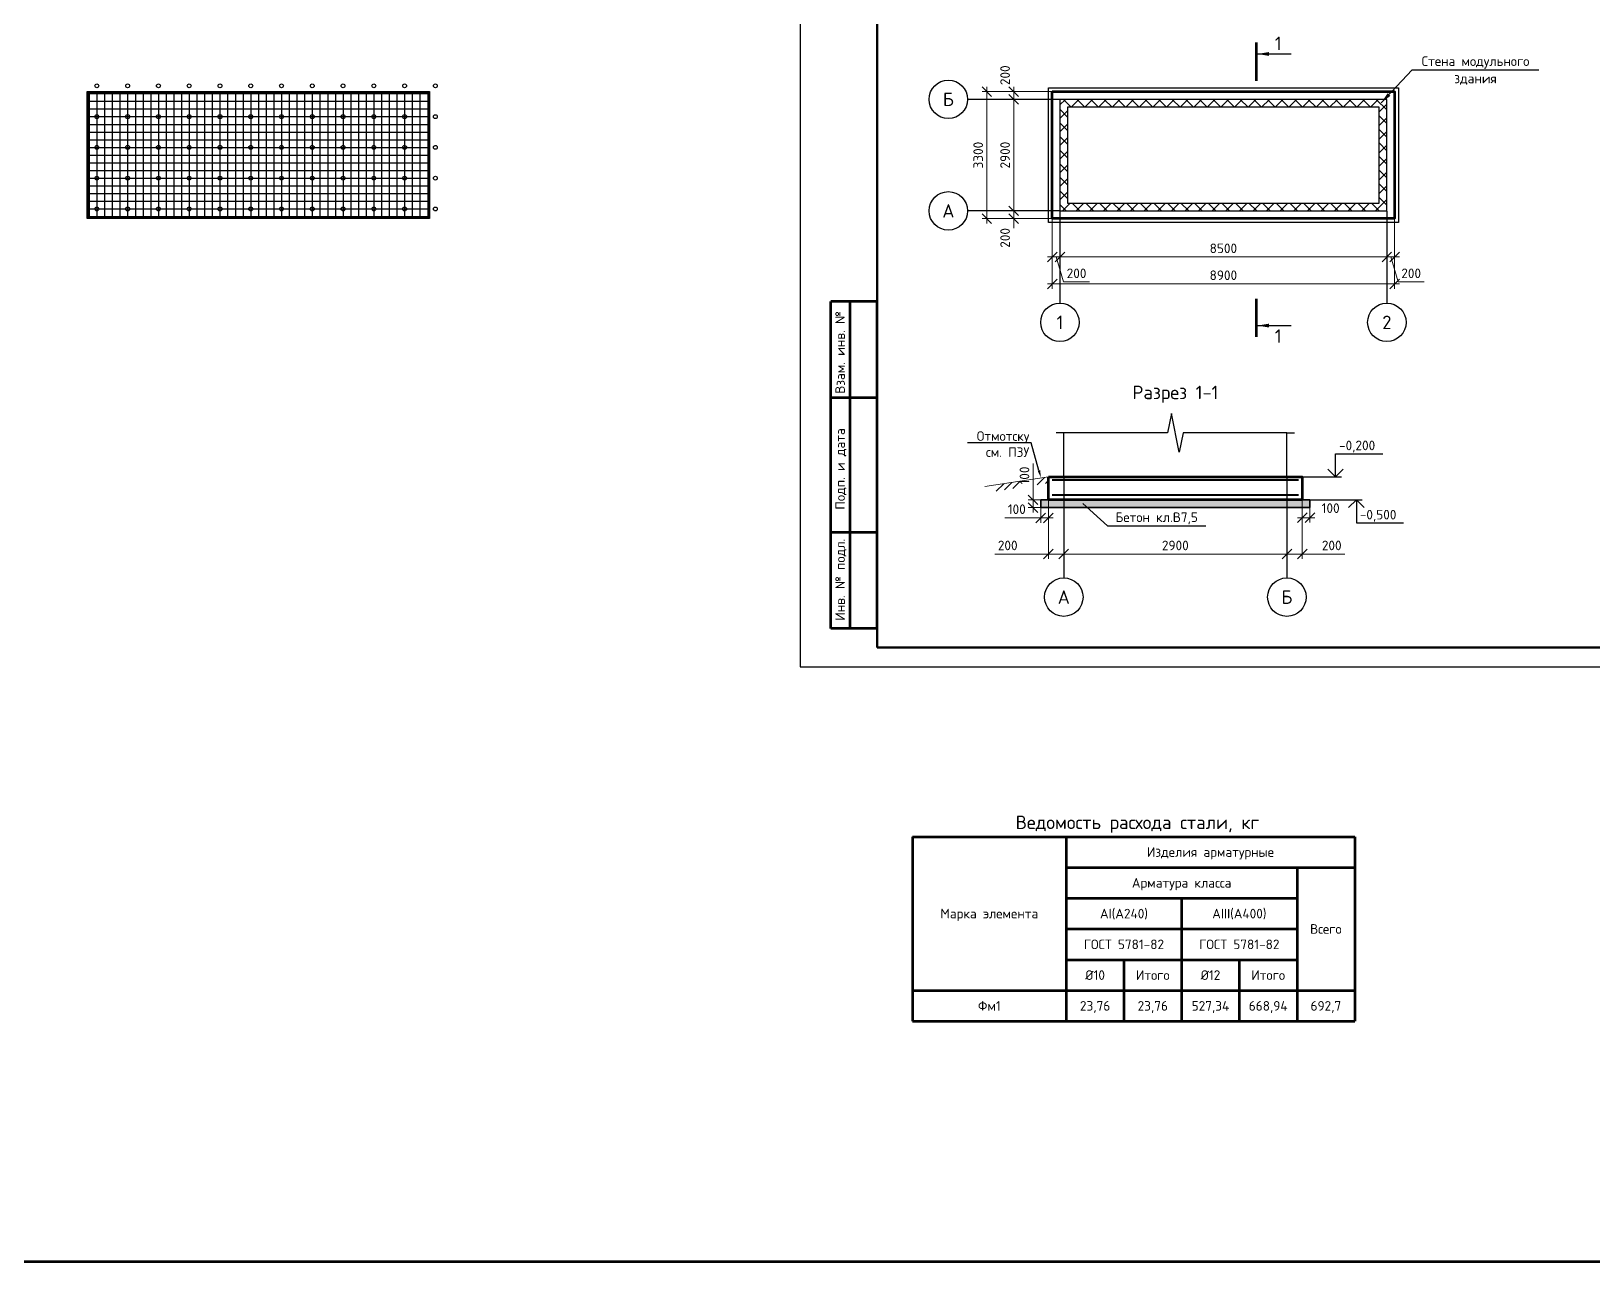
# Model space of a CAD drawing. Header units: millimetres. Extents: x 4377177 to 5189855, y -1123065 to -1017046.
# Drawn here: x 4447173 to 4487772, y -1121842 to -1089841 of the extents above; entities that cross this region are included whole.
import ezdxf
from ezdxf import colors
from ezdxf.entities.mleader import LeaderData, LeaderLine
from ezdxf.enums import TextEntityAlignment as Align
from ezdxf.math import Vec2, Vec3

# ---------------------------------------------------------------- set-up
doc = ezdxf.new("R2010")
doc.units = ezdxf.units.MM
doc.linetypes.add('ГОСТ 2.303 5', pattern=[24, 20, -1.5, 1, -1.5])
doc.layers.get('Defpoints').update_dxf_attribs({"color": 3})
for name, color, linetype, lineweight in [('АРМАТУРА2', 7, 'Continuous', 40), ('выноска', 7, 'Continuous', 18), ('СПДС_ВЫНОСКИ', 7, 'Continuous', 18), ('СПДС_РАЗМЕРЫ', 7, 'Continuous', 18), ('СПДС_СЕЧЕНИЯ', 7, 'Continuous', 25), ('СПДС_СИМВОЛЫ', 7, 'Continuous', 25), ('СПДС_ТАБЛИЦЫ', 7, 'Continuous', 25), ('СПДС_ФОРМАТ', 7, 'Continuous', 53), ('текст', 7, 'Continuous', 20), ('ФОРМАТ', 7, 'Continuous', 50), ('Фундамент', 7, 'Continuous', 53), ('штриховка', 7, 'Continuous', 9)]:
    doc.layers.add(name, color=color, linetype=linetype, lineweight=lineweight)
doc.layers.add('помощь', color=1, linetype='Continuous', lineweight=0, plot=False)
doc.layers.add('СПДС_Оси', color=7, linetype='ГОСТ 2.303 5')
doc.styles.add('ISOCPEUR', font='isocpeur.ttf')
doc.styles.add('ВНИПИТЕКСТ', font='isocpeui.ttf')
doc.styles.add('ГОСТ 2.304', font='isocpeur.ttf')
doc.dimstyles.new('СПДС$0', dxfattribs={"dimscale": 100, "dimtxt": 2.5, "dimasz": 2.5, "dimexe": 1.25, "dimexo": 0.004, "dimgap": 1, "dimtad": 1, "dimdec": 0, "dimtxsty": 'ВНИПИТЕКСТ', "dimblk": 'OBLIQUE', "dimcen": 0, "dimdle": 1.25, "dimclrd": 256, "dimclre": 256, "dimclrt": 256, "dimadec": 0, "dimazin": 2, "dimtfac": 1, "dimtdec": 0, "dimtmove": 1, "dimatfit": 3, "dimldrblk": 'NONE', "dimfxl": 1, "dimlwd": -1, "dimlwe": -1, "dimarcsym": 0})

# ---------------------------------------------------------------- blocks, each defined once
blk = doc.blocks.new('_Oblique')
at = {"color": 0, "linetype": 'ByBlock', "lineweight": -2}
blk.add_line((-0.5, -0.5), (0.5, 0.5), dxfattribs=at)
blk = doc.blocks.new('*D54')
at = {"layer": 'Defpoints', "color": 0, "linetype": 'Continuous', "ltscale": 0.166667, "transparency": 16777216}
for p in [(-3050, 40), (-3250, -260), (-3050, -965)]:
    blk.add_point(p, dxfattribs=at)
at = {"layer": 'СПДС_РАЗМЕРЫ', "linetype": 'Continuous', "ltscale": 0.166667, "transparency": 16777216}
for p, q in [((-3050, 40), (-3050, -1028)), ((-3250, -260), (-3250, -1028)), ((-3948, -965), (-3250, -965)), ((-3312, -965), (-2988, -965))]:
    blk.add_line(p, q, dxfattribs=at)
at = {"layer": 'СПДС_РАЗМЕРЫ', "linetype": 'Continuous', "ltscale": 0.166667, "transparency": 16777216, "xscale": 125, "yscale": 125, "zscale": 125, "rotation": 180}
blk.add_blockref('_Oblique', (-3250, -965), dxfattribs=at)
at = {"layer": 'СПДС_РАЗМЕРЫ', "linetype": 'Continuous', "ltscale": 0.166667, "transparency": 16777216, "xscale": 125, "yscale": 125, "zscale": 125}
blk.add_blockref('_Oblique', (-3050, -965), dxfattribs=at)
at = {"layer": 'СПДС_РАЗМЕРЫ', "linetype": 'Continuous', "ltscale": 0.166667, "transparency": 16777216, "insert": (-3779, -853), "char_height": 125, "attachment_point": 5, "style": 'ГОСТ 2.304'}
blk.add_mtext('200', dxfattribs=at)
blk = doc.blocks.new('_NONE')
blk = doc.blocks.new('*D55')
at = {"layer": 'Defpoints', "color": 0, "linetype": 'Continuous', "ltscale": 0.166667, "transparency": 16777216}
for p in [(-3050, 40), (-150, 40), (-3050, -965)]:
    blk.add_point(p, dxfattribs=at)
at = {"layer": 'СПДС_РАЗМЕРЫ', "linetype": 'Continuous', "ltscale": 0.166667, "transparency": 16777216}
for p, q in [((-3050, 40), (-3050, -1028)), ((-150, 40), (-150, -1028)), ((-88, -965), (-3112, -965))]:
    blk.add_line(p, q, dxfattribs=at)
at = {"layer": 'СПДС_РАЗМЕРЫ', "linetype": 'Continuous', "ltscale": 0.166667, "transparency": 16777216, "xscale": 125, "yscale": 125, "zscale": 125, "rotation": 180}
blk.add_blockref('_Oblique', (-3050, -965), dxfattribs=at)
at = {"layer": 'СПДС_РАЗМЕРЫ', "linetype": 'Continuous', "ltscale": 0.166667, "transparency": 16777216, "xscale": 125, "yscale": 125, "zscale": 125}
blk.add_blockref('_Oblique', (-150, -965), dxfattribs=at)
at = {"layer": 'СПДС_РАЗМЕРЫ', "linetype": 'Continuous', "ltscale": 0.166667, "transparency": 16777216, "insert": (-1600, -853), "char_height": 125, "attachment_point": 5, "style": 'ГОСТ 2.304'}
blk.add_mtext('2900', dxfattribs=at)
blk = doc.blocks.new('*D56')
at = {"layer": 'Defpoints', "color": 0, "linetype": 'Continuous', "ltscale": 0.166667, "transparency": 16777216}
for p in [(-150, 40), (50, -260), (-150, -965)]:
    blk.add_point(p, dxfattribs=at)
at = {"layer": 'СПДС_РАЗМЕРЫ', "linetype": 'Continuous', "ltscale": 0.166667, "transparency": 16777216}
for p, q in [((-150, 40), (-150, -1028)), ((50, -260), (50, -1028)), ((112, -965), (-212, -965)), ((602, -965), (50, -965))]:
    blk.add_line(p, q, dxfattribs=at)
at = {"layer": 'СПДС_РАЗМЕРЫ', "linetype": 'Continuous', "ltscale": 0.166667, "transparency": 16777216, "xscale": 125, "yscale": 125, "zscale": 125, "rotation": 180}
blk.add_blockref('_Oblique', (-150, -965), dxfattribs=at)
at = {"layer": 'СПДС_РАЗМЕРЫ', "linetype": 'Continuous', "ltscale": 0.166667, "transparency": 16777216, "xscale": 125, "yscale": 125, "zscale": 125}
blk.add_blockref('_Oblique', (50, -965), dxfattribs=at)
at = {"layer": 'СПДС_РАЗМЕРЫ', "linetype": 'Continuous', "ltscale": 0.166667, "transparency": 16777216, "insert": (433, -853), "char_height": 125, "attachment_point": 5, "style": 'ГОСТ 2.304'}
blk.add_mtext('200', dxfattribs=at)
blk = doc.blocks.new('*D51')
at = {"layer": 'Defpoints', "color": 0, "ltscale": 0.083333, "transparency": 16777216}
for p in [(-3350, -360), (-3250, -360), (-3350, -495)]:
    blk.add_point(p, dxfattribs=at)
at = {"layer": 'СПДС_РАЗМЕРЫ', "ltscale": 0.083333, "transparency": 16777216}
for p, q in [((-3350, -360), (-3350, -557)), ((-3250, -360), (-3250, -557)), ((-3817, -495), (-3350, -495)), ((-3188, -495), (-3412, -495))]:
    blk.add_line(p, q, dxfattribs=at)
at = {"layer": 'СПДС_РАЗМЕРЫ', "ltscale": 0.083333, "transparency": 16777216, "xscale": 125, "yscale": 125, "zscale": 125, "rotation": 180}
blk.add_blockref('_Oblique', (-3350, -495), dxfattribs=at)
at = {"layer": 'СПДС_РАЗМЕРЫ', "ltscale": 0.083333, "transparency": 16777216, "xscale": 125, "yscale": 125, "zscale": 125}
blk.add_blockref('_Oblique', (-3250, -495), dxfattribs=at)
at = {"layer": 'СПДС_РАЗМЕРЫ', "ltscale": 0.083333, "transparency": 16777216, "insert": (-3661, -382), "char_height": 125, "attachment_point": 5, "style": 'ГОСТ 2.304'}
blk.add_mtext('100', dxfattribs=at)
blk = doc.blocks.new('*D52')
at = {"layer": 'Defpoints', "color": 0, "ltscale": 0.083333, "transparency": 16777216}
for p in [(50, -360), (150, -360), (150, -492)]:
    blk.add_point(p, dxfattribs=at)
at = {"layer": 'СПДС_РАЗМЕРЫ', "ltscale": 0.083333, "transparency": 16777216}
for p, q in [((50, -360), (50, -555)), ((150, -360), (150, -555)), ((-13, -492), (212, -492))]:
    blk.add_line(p, q, dxfattribs=at)
at = {"layer": 'СПДС_РАЗМЕРЫ', "ltscale": 0.083333, "transparency": 16777216, "xscale": 125, "yscale": 125, "zscale": 125, "rotation": 180}
blk.add_blockref('_Oblique', (50, -492), dxfattribs=at)
at = {"layer": 'СПДС_РАЗМЕРЫ', "ltscale": 0.083333, "transparency": 16777216, "xscale": 125, "yscale": 125, "zscale": 125}
blk.add_blockref('_Oblique', (150, -492), dxfattribs=at)
at = {"layer": 'СПДС_РАЗМЕРЫ', "ltscale": 0.083333, "transparency": 16777216, "insert": (419, -368), "char_height": 125, "attachment_point": 5, "style": 'ГОСТ 2.304'}
blk.add_mtext('100', dxfattribs=at)
blk = doc.blocks.new('*D53')
at = {"layer": 'Defpoints', "color": 0, "ltscale": 0.083333, "transparency": 16777216}
for p in [(-3449, -260), (-3350, -260), (-3350, -360)]:
    blk.add_point(p, dxfattribs=at)
at = {"layer": 'СПДС_РАЗМЕРЫ', "ltscale": 0.083333, "transparency": 16777216}
for p, q in [((-3449, 213), (-3449, -260)), ((-3449, -423), (-3449, -198)), ((-3350, -260), (-3511, -260)), ((-3350, -360), (-3511, -360))]:
    blk.add_line(p, q, dxfattribs=at)
at = {"layer": 'СПДС_РАЗМЕРЫ', "ltscale": 0.083333, "transparency": 16777216, "xscale": 125, "yscale": 125, "zscale": 125}
for p, rotation in [((-3449, -260), 90), ((-3449, -360), 270)]:
    blk.add_blockref('_Oblique', p, dxfattribs=dict(at, rotation=rotation))
at = {"layer": 'СПДС_РАЗМЕРЫ', "ltscale": 0.083333, "transparency": 16777216, "insert": (-3561, 56), "char_height": 125, "attachment_point": 5, "rotation": 90, "style": 'ГОСТ 2.304'}
blk.add_mtext('100', dxfattribs=at)
blk = doc.blocks.new('*D151')
at = {"layer": 'Defpoints', "color": 0, "linetype": 'Continuous', "ltscale": 0.166667, "transparency": 16777216}
for p in [(4473718, -1094712), (4473918, -1095575), (4473918, -1095712)]:
    blk.add_point(p, dxfattribs=at)
at = {"layer": 'СПДС_РАЗМЕРЫ', "linetype": 'Continuous', "ltscale": 0.166667, "transparency": 16777216}
for p, q in [((4473718, -1094712), (4473718, -1095837)), ((4473593, -1095712), (4474043, -1095712)), ((4473818, -1095712), (4474013, -1096362)), ((4473918, -1095575), (4473918, -1095837)), ((4474013, -1096362), (4474688, -1096362))]:
    blk.add_line(p, q, dxfattribs=at)
at = {"layer": 'СПДС_РАЗМЕРЫ', "linetype": 'Continuous', "ltscale": 0.166667, "transparency": 16777216, "xscale": 250, "yscale": 250, "zscale": 250, "rotation": 180}
blk.add_blockref('_Oblique', (4473718, -1095712), dxfattribs=at)
at = {"layer": 'СПДС_РАЗМЕРЫ', "linetype": 'Continuous', "ltscale": 0.166667, "transparency": 16777216, "xscale": 250, "yscale": 250, "zscale": 250}
blk.add_blockref('_Oblique', (4473918, -1095712), dxfattribs=at)
at = {"layer": 'СПДС_РАЗМЕРЫ', "linetype": 'Continuous', "ltscale": 0.166667, "transparency": 16777216, "insert": (4474351, -1096137), "char_height": 250, "attachment_point": 5, "style": 'ISOCPEUR'}
blk.add_mtext('200', dxfattribs=at)
blk = doc.blocks.new('*D152')
at = {"layer": 'Defpoints', "color": 0, "linetype": 'Continuous', "ltscale": 0.166667, "transparency": 16777216}
for p in [(4473718, -1094712), (4482618, -1094712), (4482618, -1096412)]:
    blk.add_point(p, dxfattribs=at)
at = {"layer": 'СПДС_РАЗМЕРЫ', "linetype": 'Continuous', "ltscale": 0.166667, "transparency": 16777216}
for p, q in [((4473718, -1094712), (4473718, -1096537)), ((4482618, -1094712), (4482618, -1096537)), ((4473593, -1096412), (4482743, -1096412))]:
    blk.add_line(p, q, dxfattribs=at)
at = {"layer": 'СПДС_РАЗМЕРЫ', "linetype": 'Continuous', "ltscale": 0.166667, "transparency": 16777216, "xscale": 250, "yscale": 250, "zscale": 250, "rotation": 180}
blk.add_blockref('_Oblique', (4473718, -1096412), dxfattribs=at)
at = {"layer": 'СПДС_РАЗМЕРЫ', "linetype": 'Continuous', "ltscale": 0.166667, "transparency": 16777216, "xscale": 250, "yscale": 250, "zscale": 250}
blk.add_blockref('_Oblique', (4482618, -1096412), dxfattribs=at)
at = {"layer": 'СПДС_РАЗМЕРЫ', "linetype": 'Continuous', "ltscale": 0.166667, "transparency": 16777216, "insert": (4478168, -1096187), "char_height": 250, "attachment_point": 5, "style": 'ISOCPEUR'}
blk.add_mtext('8900', dxfattribs=at)
blk = doc.blocks.new('*D153')
at = {"layer": 'Defpoints', "color": 0, "linetype": 'Continuous', "ltscale": 0.166667, "transparency": 16777216}
for p in [(4473918, -1095575), (4473918, -1095712), (4482418, -1095499)]:
    blk.add_point(p, dxfattribs=at)
at = {"layer": 'СПДС_РАЗМЕРЫ', "linetype": 'Continuous', "ltscale": 0.166667, "transparency": 16777216}
for p, q in [((4482543, -1095712), (4473793, -1095712)), ((4473918, -1095575), (4473918, -1095837)), ((4482418, -1095499), (4482418, -1095837))]:
    blk.add_line(p, q, dxfattribs=at)
at = {"layer": 'СПДС_РАЗМЕРЫ', "linetype": 'Continuous', "ltscale": 0.166667, "transparency": 16777216, "xscale": 250, "yscale": 250, "zscale": 250, "rotation": 180}
blk.add_blockref('_Oblique', (4473918, -1095712), dxfattribs=at)
at = {"layer": 'СПДС_РАЗМЕРЫ', "linetype": 'Continuous', "ltscale": 0.166667, "transparency": 16777216, "xscale": 250, "yscale": 250, "zscale": 250}
blk.add_blockref('_Oblique', (4482418, -1095712), dxfattribs=at)
at = {"layer": 'СПДС_РАЗМЕРЫ', "linetype": 'Continuous', "ltscale": 0.166667, "transparency": 16777216, "insert": (4478168, -1095487), "char_height": 250, "attachment_point": 5, "style": 'ISOCPEUR'}
blk.add_mtext('8500', dxfattribs=at)
blk = doc.blocks.new('*D154')
at = {"layer": 'Defpoints', "color": 0, "linetype": 'Continuous', "ltscale": 0.166667, "transparency": 16777216}
for p in [(4482618, -1094712), (4482418, -1095499), (4482418, -1095712)]:
    blk.add_point(p, dxfattribs=at)
at = {"layer": 'СПДС_РАЗМЕРЫ', "linetype": 'Continuous', "ltscale": 0.166667, "transparency": 16777216}
for p, q in [((4482618, -1094712), (4482618, -1095837)), ((4482743, -1095712), (4482293, -1095712)), ((4482418, -1095499), (4482418, -1095837)), ((4482518, -1095712), (4482713, -1096362)), ((4482713, -1096362), (4483388, -1096362))]:
    blk.add_line(p, q, dxfattribs=at)
at = {"layer": 'СПДС_РАЗМЕРЫ', "linetype": 'Continuous', "ltscale": 0.166667, "transparency": 16777216, "xscale": 250, "yscale": 250, "zscale": 250, "rotation": 180}
blk.add_blockref('_Oblique', (4482418, -1095712), dxfattribs=at)
at = {"layer": 'СПДС_РАЗМЕРЫ', "linetype": 'Continuous', "ltscale": 0.166667, "transparency": 16777216, "xscale": 250, "yscale": 250, "zscale": 250}
blk.add_blockref('_Oblique', (4482618, -1095712), dxfattribs=at)
at = {"layer": 'СПДС_РАЗМЕРЫ', "linetype": 'Continuous', "ltscale": 0.166667, "transparency": 16777216, "insert": (4483051, -1096137), "char_height": 250, "attachment_point": 5, "style": 'ISOCPEUR'}
blk.add_mtext('200', dxfattribs=at)
blk = doc.blocks.new('*D155')
at = {"layer": 'Defpoints', "color": 0, "linetype": 'Continuous', "ltscale": 0.166667, "transparency": 16777216}
for p in [(4472718, -1094512), (4472929, -1094512), (4473718, -1094712)]:
    blk.add_point(p, dxfattribs=at)
at = {"layer": 'СПДС_РАЗМЕРЫ', "linetype": 'Continuous', "ltscale": 0.166667, "transparency": 16777216}
for p, q in [((4472929, -1094512), (4472593, -1094512)), ((4472718, -1094512), (4472718, -1094262)), ((4472718, -1094712), (4472718, -1094512)), ((4473718, -1094712), (4472593, -1094712)), ((4472718, -1094712), (4472718, -1094962))]:
    blk.add_line(p, q, dxfattribs=at)
at = {"layer": 'СПДС_РАЗМЕРЫ', "linetype": 'Continuous', "ltscale": 0.166667, "transparency": 16777216, "xscale": 250, "yscale": 250, "zscale": 250}
for p, rotation in [((4472718, -1094512), 270), ((4472718, -1094712), 90)]:
    blk.add_blockref('_Oblique', p, dxfattribs=dict(at, rotation=rotation))
at = {"layer": 'СПДС_РАЗМЕРЫ', "linetype": 'Continuous', "ltscale": 0.166667, "transparency": 16777216, "insert": (4472493, -1095215), "char_height": 250, "attachment_point": 5, "rotation": 90, "style": 'ISOCPEUR'}
blk.add_mtext('200', dxfattribs=at)
blk = doc.blocks.new('*D156')
at = {"layer": 'Defpoints', "color": 0, "linetype": 'Continuous', "ltscale": 0.166667, "transparency": 16777216}
for p in [(4472982, -1091612), (4472718, -1094512), (4472929, -1094512)]:
    blk.add_point(p, dxfattribs=at)
at = {"layer": 'СПДС_РАЗМЕРЫ', "linetype": 'Continuous', "ltscale": 0.166667, "transparency": 16777216}
for p, q in [((4472981, -1091612), (4472593, -1091612)), ((4472718, -1091487), (4472718, -1094637)), ((4472929, -1094512), (4472593, -1094512))]:
    blk.add_line(p, q, dxfattribs=at)
at = {"layer": 'СПДС_РАЗМЕРЫ', "linetype": 'Continuous', "ltscale": 0.166667, "transparency": 16777216, "xscale": 250, "yscale": 250, "zscale": 250}
for p, rotation in [((4472718, -1091612), 90), ((4472718, -1094512), 270)]:
    blk.add_blockref('_Oblique', p, dxfattribs=dict(at, rotation=rotation))
at = {"layer": 'СПДС_РАЗМЕРЫ', "linetype": 'Continuous', "ltscale": 0.166667, "transparency": 16777216, "insert": (4472493, -1093062), "char_height": 250, "attachment_point": 5, "rotation": 90, "style": 'ISOCPEUR'}
blk.add_mtext('2900', dxfattribs=at)
blk = doc.blocks.new('*D157')
at = {"layer": 'Defpoints', "color": 0, "linetype": 'Continuous', "ltscale": 0.166667, "transparency": 16777216}
for p in [(4472718, -1091612), (4472982, -1091612), (4473718, -1091412)]:
    blk.add_point(p, dxfattribs=at)
at = {"layer": 'СПДС_РАЗМЕРЫ', "linetype": 'Continuous', "ltscale": 0.166667, "transparency": 16777216}
for p, q in [((4472718, -1091287), (4472718, -1091737)), ((4473718, -1091412), (4472593, -1091412)), ((4472981, -1091612), (4472593, -1091612))]:
    blk.add_line(p, q, dxfattribs=at)
at = {"layer": 'СПДС_РАЗМЕРЫ', "linetype": 'Continuous', "ltscale": 0.166667, "transparency": 16777216, "xscale": 250, "yscale": 250, "zscale": 250}
for p, rotation in [((4472718, -1091412), 90), ((4472718, -1091612), 270)]:
    blk.add_blockref('_Oblique', p, dxfattribs=dict(at, rotation=rotation))
at = {"layer": 'СПДС_РАЗМЕРЫ', "linetype": 'Continuous', "ltscale": 0.166667, "transparency": 16777216, "insert": (4472493, -1090985), "char_height": 250, "attachment_point": 5, "rotation": 90, "style": 'ISOCPEUR'}
blk.add_mtext('200', dxfattribs=at)
blk = doc.blocks.new('*D158')
at = {"layer": 'Defpoints', "color": 0, "linetype": 'Continuous', "ltscale": 0.166667, "transparency": 16777216}
for p in [(4473718, -1091412), (4472018, -1094712), (4473718, -1094712)]:
    blk.add_point(p, dxfattribs=at)
at = {"layer": 'СПДС_РАЗМЕРЫ', "linetype": 'Continuous', "ltscale": 0.166667, "transparency": 16777216}
for p, q in [((4472018, -1091287), (4472018, -1094837)), ((4473718, -1091412), (4471893, -1091412)), ((4473718, -1094712), (4471893, -1094712))]:
    blk.add_line(p, q, dxfattribs=at)
at = {"layer": 'СПДС_РАЗМЕРЫ', "linetype": 'Continuous', "ltscale": 0.166667, "transparency": 16777216, "xscale": 250, "yscale": 250, "zscale": 250}
for p, rotation in [((4472018, -1091412), 90), ((4472018, -1094712), 270)]:
    blk.add_blockref('_Oblique', p, dxfattribs=dict(at, rotation=rotation))
at = {"layer": 'СПДС_РАЗМЕРЫ', "linetype": 'Continuous', "ltscale": 0.166667, "transparency": 16777216, "insert": (4471793, -1093062), "char_height": 250, "attachment_point": 5, "rotation": 90, "style": 'ISOCPEUR'}
blk.add_mtext('3300', dxfattribs=at)
blk = doc.blocks.new('*U160')
at = {"ltscale": 50}
blk.add_lwpolyline([(0, 1625), (0, -1625)], dxfattribs=at)
blk = doc.blocks.new('*U161')
at = {"color": 0, "linetype": 'ByBlock', "lineweight": -2, "transparency": 16777216}
for p in [(0, 0), (200, 0), (400, 0), (600, 0), (800, 0), (1000, 0), (1200, 0), (1400, 0), (1600, 0), (1800, 0), (2000, 0), (2200, 0), (2400, 0), (2600, 0), (2800, 0), (3000, 0), (3200, 0), (3400, 0), (3600, 0), (3800, 0), (4000, 0), (4200, 0), (4400, 0), (4600, 0), (4800, 0), (5000, 0), (5200, 0), (5400, 0), (5600, 0), (5800, 0), (6000, 0), (6200, 0), (6400, 0), (6600, 0), (6800, 0), (7000, 0), (7200, 0), (7400, 0), (7600, 0), (7800, 0), (8000, 0), (8200, 0), (8400, 0), (8600, 0), (8800, 0)]:
    blk.add_blockref('*U160', p, dxfattribs=at)
blk = doc.blocks.new('*U162')
at = {"ltscale": 50}
blk.add_lwpolyline([(-4425, 0), (4425, 0)], dxfattribs=at)
blk = doc.blocks.new('*U163')
at = {"color": 0, "linetype": 'ByBlock', "lineweight": -2, "transparency": 16777216}
for p in [(0, 0), (0, -200), (0, -400), (0, -600), (0, -800), (0, -1000), (0, -1200), (0, -1400), (0, -1600), (0, -1800), (0, -2000), (0, -2200), (0, -2400), (0, -2600), (0, -2800), (0, -3000), (0, -3200)]:
    blk.add_blockref('*U162', p, dxfattribs=at)
blk = doc.blocks.new('*U176')
at = {"ltscale": 50}
blk.add_circle((0, 0), 50, dxfattribs=at)
blk = doc.blocks.new('*U177')
at = {"color": 0, "linetype": 'ByBlock', "lineweight": -2, "transparency": 16777216}
for p in [(0, 3200), (800, 3200), (1600, 3200), (2400, 3200), (3200, 3200), (4000, 3200), (4800, 3200), (5600, 3200), (6400, 3200), (7200, 3200), (8000, 3200), (8800, 3200), (0, 2400), (800, 2400), (1600, 2400), (2400, 2400), (3200, 2400), (4000, 2400), (4800, 2400), (5600, 2400), (6400, 2400), (7200, 2400), (8000, 2400), (8800, 2400), (0, 1600), (800, 1600), (1600, 1600), (2400, 1600), (3200, 1600), (4000, 1600), (4800, 1600), (5600, 1600), (6400, 1600), (7200, 1600), (8000, 1600), (8800, 1600), (0, 800), (800, 800), (1600, 800), (2400, 800), (3200, 800), (4000, 800), (4800, 800), (5600, 800), (6400, 800), (7200, 800), (8000, 800), (8800, 800), (0, 0), (800, 0), (1600, 0), (2400, 0), (3200, 0), (4000, 0), (4800, 0), (5600, 0), (6400, 0), (7200, 0), (8000, 0), (8800, 0)]:
    blk.add_blockref('*U176', p, dxfattribs=at)
blk = doc.blocks.new('ыукпфкп')
at = {"layer": 'штриховка', "ltscale": 1.333333}
h = blk.add_hatch(dxfattribs=at)
h.set_pattern_fill('БЕТОННАЯ ПОДГОТОВКА', color=256, scale=30, pattern_type=2)
h.set_pattern_definition([(45, (45, 45), (0, 300), [42.42, -84.84, 21.21, -127.29, 42.42, -106.084]), (135, (240, 60), (-300, 0), [42.42, -63.63, 21.21, -106.08, 42.42, -148.504]), (63.435, (0, 0), (2e-08, 300), [33.54, -134.16, 33.54, -134.17, 0, 0]), (116.565, (0, 0), (-1e-07, 300), [33.54, -134.16, 33.54, -134.17, 0, 0]), (0, (0, 30), (0, 300), [15, -120, 30, -120, 15, 0]), (0, (0, 75), (0, 300), [-45, 30, -120, 0, -105, 0]), (0, (0, 90), (0, 300), [-120, 0, -90, 30, -60, 0]), (0, (0, 135), (0, 300), [-60, 0, -75, 30, -135, 0]), (0, (0, 180), (0, 300), [-60, 30, -120, 30, -60, 0]), (0, (0, 255), (0, 300), [-45, 30, -60, 0, -165, 0]), (0, (0, 270), (0, 300), [-60, 0, -180, 30, -30, 0]), (90, (15, 60), (-300, 2e-14), [-90, 0, -90, 0, -120, 0]), (90, (45, 0), (-300, 2e-14), [-45, 30, -120, 0, -105, 0]), (90, (75, 0), (-300, 2e-14), [-120, 0, -105, 30, -45, 0]), (90, (240, 0), (-300, 2e-14), [-60, 30, -150, 30, -30, 0]), (90, (30, 30), (-300, 2e-14), [-90, 0, -105, 0, -105, 0]), (90, (60, 30), (-300, 2e-14), [-75, 0, -165, 0, -60, 0]), (90, (90, 45), (-300, 2e-14), [-150, 0, -45, 0, -105, 0]), (90, (105, 15), (-300, 2e-14), [-135, 0, -60, 0, -75, 0]), (90, (135, 60), (-300, 2e-14), [-120, 0, -45, 0, -120, 0]), (90, (150, 75), (-300, 2e-14), [-135, 0, -60, 0, -105, 0]), (90, (165, 0), (-300, 2e-14), [-180, 0, -75, 0, -45, 0]), (90, (180, 45), (-300, 2e-14), [-60, 0, -120, 0, -120, 0]), (90, (195, 30), (-300, 2e-14), [-135, 0, -75, 0, -90, 0]), (90, (210, 15), (-300, 2e-14), [-120, 0, -90, 0, -90, 0]), (90, (240, 30), (-300, 2e-14), [-90, 0, -90, 0, -120, 0]), (90, (270, 45), (-300, 2e-14), [-120, 0, -60, 0, -120, 0]), (90, (285, 60), (-300, 2e-14), [-45, 0, -180, 0, -75, 0])])
h.paths.add_polyline_path([(150, -360), (150, -260), (-3350, -260), (-3350, -360)])
at = {"linetype": 'Continuous', "ltscale": 0.166667}
for p, q in [((-3050, 40), (-3050, 611)), ((-150, 40), (-150, 611))]:
    blk.add_line(p, q, dxfattribs=at)
at = {"color": 3, "lineweight": 35, "ltscale": 0.666667}
for p, q in [((-3250, -260), (-3350, -260)), ((-3350, -260), (-3350, -360)), ((-3350, -360), (50, -360)), ((150, -260), (50, -260)), ((50, -360), (150, -360)), ((150, -360), (150, -260))]:
    blk.add_line(p, q, dxfattribs=at)
at = {"layer": 'АРМАТУРА2', "linetype": 'Continuous', "ltscale": 0.166667}
for p, q in [((-3200, 0), (0, 0)), ((-3200, -193), (0, -193))]:
    blk.add_line(p, q, dxfattribs=at)
at = {"layer": 'СПДС_ВЫНОСКИ', "lineweight": 25, "ltscale": 0.083333}
for p, q in [((-2803.6, -305.6), (-2481.9, -598.6)), ((-2481.9, -598.6), (-1203.8, -598.6))]:
    blk.add_line(p, q, dxfattribs=at)
at = {"layer": 'СПДС_СИМВОЛЫ', "linetype": 'Continuous', "ltscale": 0.166667}
for p, q in [((-3050, 611), (-3150, 611)), ((-150, 611), (-50, 611))]:
    blk.add_line(p, q, dxfattribs=at)
at = {"layer": 'СПДС_СИМВОЛЫ', "linetype": 'Continuous', "lineweight": 25, "ltscale": 50}
for p, q in [((483.3, 40), (483.3, 340)), ((483.3, 340), (1097.9, 340)), ((50, 40), (558.3, 40)), ((50, -260), (828.2, -260)), ((753.2, -260), (753.2, -560)), ((753.2, -560), (1367.8, -560))]:
    blk.add_line(p, q, dxfattribs=at)
at = {"layer": 'СПДС_СИМВОЛЫ', "linetype": 'Continuous', "ltscale": 0.166667}
blk.add_lwpolyline([(-150, 611), (-1500, 611), (-1550, 361), (-1650, 861), (-1700, 611), (-3050, 611)], dxfattribs=at)
at = {"layer": 'СПДС_СИМВОЛЫ', "linetype": 'Continuous', "lineweight": 25, "ltscale": 50}
for points in [[(383.3, 140), (483.3, 40), (583.3, 140)], [(853.2, -360), (753.2, -260), (653.2, -360)]]:
    blk.add_lwpolyline(points, dxfattribs=at)
at = {"layer": 'Фундамент', "linetype": 'Continuous', "ltscale": 0.166667}
blk.add_lwpolyline([(-3250, 40), (50, 40), (50, -260), (-3250, -260)], close=True, dxfattribs=at)
at = {"layer": 'штриховка', "ltscale": 1.333333}
blk.add_lwpolyline([(-3350, -260), (150, -260), (150, -360), (-3350, -360)], close=True, dxfattribs=at)
at = {"layer": 'СПДС_ВЫНОСКИ', "lineweight": 25, "ltscale": 0.083333, "style": 'ГОСТ 2.304'}
blk.add_text('Бетон кл.В7,5', height=125, dxfattribs=at).set_placement((-1842.8, -548.6), align=Align.CENTER)
at = {"layer": 'СПДС_СИМВОЛЫ', "linetype": 'Continuous', "lineweight": 25, "ltscale": 50, "style": 'ГОСТ 2.304'}
for s, p in [('-0,200', (528.3, 385)), ('-0,500', (798.2, -515))]:
    blk.add_text(s, height=125, dxfattribs=at).set_placement(p)
at = {"layer": 'СПДС_РАЗМЕРЫ', "ltscale": 0.083333}
dim = blk.add_linear_dim(base=(-3448.9, -260), p1=(-3350, -360), p2=(-3350, -260), angle=90, dimstyle='СПДС$0', override={"dimscale": 50, "dimexe": 1.25, "dimexo": 0.004, "dimtxsty": 'ГОСТ 2.304', "dimcen": 0, "dimdle": 1.25, "dimclrd": 256, "dimclre": 256, "dimclrt": 256, "dimtfac": 1, "dimldrblk": 'NONE', "dimtfill": 0, "dimtolj": 0, "dimlwd": -1, "dimlwe": -1, "dimarcsym": 0}, dxfattribs=at)
dim.commit()
dim.dimension.update_dxf_attribs({"geometry": '*D53', "text_midpoint": (-3556.8, 56.5), "dimtype": 128})
at = {"layer": 'СПДС_РАЗМЕРЫ', "linetype": 'Continuous', "ltscale": 0.166667}
for base, p1, p2, picture, middle in [((-3050, -965), (-3250, -260), (-3050, 40), '*D54', (-3779.1, -952.2)), ((-150, -965), (50, -260), (-150, 40), '*D56', (432.8, -811.8))]:
    dim = blk.add_linear_dim(base=base, p1=p1, p2=p2, dimstyle='СПДС$0', override={"dimscale": 50, "dimtxsty": 'ГОСТ 2.304'}, dxfattribs=at)
    dim.commit()
    dim.dimension.update_dxf_attribs({"geometry": picture, "text_midpoint": middle, "dimtype": 128})
dim = blk.add_linear_dim(base=(-3050, -965), p1=(-150, 40), p2=(-3050, 40), dimstyle='СПДС$0', override={"dimscale": 50, "dimtxsty": 'ГОСТ 2.304'}, dxfattribs=at)
dim.commit()
dim.dimension.update_dxf_attribs({"geometry": '*D55', "text_midpoint": (-1600, -852.5)})
at = {"layer": 'СПДС_РАЗМЕРЫ', "ltscale": 0.083333}
for base, p1, p2, picture, middle in [((-3350, -494.6), (-3250, -360), (-3350, -360), '*D51', (-3660.7, -505.3)), ((150, -492.2), (50, -360), (150, -360), '*D52', (419, -480.8))]:
    dim = blk.add_linear_dim(base=base, p1=p1, p2=p2, dimstyle='СПДС$0', override={"dimscale": 50, "dimexe": 1.25, "dimexo": 0.004, "dimtxsty": 'ГОСТ 2.304', "dimcen": 0, "dimdle": 1.25, "dimclrd": 256, "dimclre": 256, "dimclrt": 256, "dimtfac": 1, "dimldrblk": 'NONE', "dimtfill": 0, "dimtolj": 0, "dimlwd": -1, "dimlwe": -1, "dimarcsym": 0}, dxfattribs=at)
    dim.commit()
    dim.dimension.update_dxf_attribs({"geometry": picture, "text_midpoint": middle, "dimtype": 128})

msp = doc.modelspace()

# ---------------------------------------------------------------- hatches: boundary and pattern name
at = {"linetype": 'Continuous', "ltscale": 0.166667}
h = msp.add_hatch(dxfattribs=at)
h.set_pattern_fill('НЕМЕТАЛЛИЧЕСКИЕ МАТЕРИАЛЫ', color=256, scale=100, pattern_type=2)
h.set_pattern_definition([(45, (556134.33, -662952.67), (-176.776695, 176.776695), []), (135, (556134.33, -662952.67), (-176.776695, -176.776695), [])])
h.paths.add_polyline_path([(4482418.3, -1091612), (4473918.3, -1091612), (4473918.3, -1094512), (4482418.3, -1094512)])
h.paths.add_polyline_path([(4482218.3, -1094312), (4474118.3, -1094312), (4474118.3, -1091812), (4482218.3, -1091812)], flags=16)
at = {"layer": 'штриховка', "ltscale": 0.066667}
h = msp.add_hatch(dxfattribs=at)
h.set_pattern_fill('GROUNDBORDER', color=256, scale=40, style=0, pattern_type=2)
h.set_pattern_definition([(45, (19194.15, -7269.5), (-449.99993, 449.99993), []), (45, (19374.15, -7269.5), (-449.99993, 449.99993), []), (45, (18654.15, -7269.5), (-449.99993, 449.99993), [])])
h.paths.add_polyline_path([(4471966.6, -1101682.2), (4473619, -1101427.4), (4473619, -1101427.4), (4473643.4, -1101585.6), (4471991, -1101840.3)], flags=0)

# ---------------------------------------------------------------- linework, layer by layer
at = {"linetype": 'Continuous', "lineweight": 100, "ltscale": 0.083333}
msp.add_lwpolyline([(4377176.8, -1056680.4), (4522901.9, -1056680.4), (4522901.9, -1121842.1), (4377176.8, -1121842.1)], close=True, dxfattribs=at)
at = {"linetype": 'Continuous', "ltscale": 0.083333}
msp.add_lwpolyline([(4448630.3, -1091412), (4457530.3, -1091412), (4457530.3, -1094712), (4448630.3, -1094712)], close=True, dxfattribs=at)
at = {"linetype": 'Continuous', "ltscale": 0.166667}
for points in [[(4482418.3, -1091612), (4473918.3, -1091612), (4473918.3, -1094512), (4482418.3, -1094512)], [(4482218.3, -1091812), (4474118.3, -1091812), (4474118.3, -1094312), (4482218.3, -1094312)]]:
    msp.add_lwpolyline(points, close=True, dxfattribs=at)
at = {"layer": 'Defpoints', "linetype": 'Continuous', "ltscale": 0.083333}
msp.add_lwpolyline([(4473618.3, -1091312), (4482718.3, -1091312), (4482718.3, -1094812), (4473618.3, -1094812)], close=True, dxfattribs=at)
at = {"layer": 'помощь', "linetype": 'Continuous', "ltscale": 0.083333}
msp.add_lwpolyline([(4448655.3, -1091437), (4457505.3, -1091437), (4457505.3, -1094687), (4448655.3, -1094687)], close=True, dxfattribs=at)
at = {"layer": 'СПДС_ВЫНОСКИ', "lineweight": 25, "ltscale": 0.166667}
for p, q in [((4482268.9, -1091706.3), (4483076.3, -1090844.4)), ((4483076.3, -1090844.4), (4486371.5, -1090844.4))]:
    msp.add_line(p, q, dxfattribs=at)
msp.add_solid([(4482268.9, -1091706.3), (4482437.6, -1091452.6), (4482511, -1091521.4)], dxfattribs=at)
at = {"layer": 'СПДС_Оси', "linetype": 'ГОСТ 2.303 5', "lineweight": 25, "ltscale": 0.166667}
for points in [[(4473918.3, -1091612), (4471775, -1091612), (4471518.4, -1091612)], [(4473918.3, -1094512), (4473918.3, -1094512), (4471775, -1094512), (4471518.4, -1094512)], [(4473918.3, -1094512), (4473918.3, -1094512), (4473918.3, -1096912)], [(4482418.3, -1094512), (4482418.3, -1096912)], [(4474019, -1101427.4), (4474019, -1103557), (4474019, -1104057)], [(4479819, -1101427.4), (4479819, -1103557), (4479819, -1104057)]]:
    msp.add_lwpolyline(points, dxfattribs=at)
at = {"layer": 'СПДС_Оси', "linetype": 'Continuous', "lineweight": 25, "ltscale": 0.166667}
for centre in [(4471018.4, -1091612), (4471018.4, -1094512), (4473918.3, -1097412), (4482418.3, -1097412), (4474019, -1104557), (4479819, -1104557)]:
    msp.add_circle(centre, 500, dxfattribs=at)
at = {"layer": 'СПДС_СЕЧЕНИЯ', "linetype": 'Continuous', "lineweight": 25, "ltscale": 0.166667}
for p, q in [((4479056.4, -1090431.8), (4479928, -1090431.8)), ((4479056.4, -1097495.3), (4479928, -1097495.3))]:
    msp.add_line(p, q, dxfattribs=at)
at = {"layer": 'СПДС_СЕЧЕНИЯ', "linetype": 'Continuous', "lineweight": 25, "ltscale": 0.166667, "const_width": 70}
for points in [[(4479021.4, -1090131.8), (4479021.4, -1091131.8)], [(4479021.4, -1097795.3), (4479021.4, -1096795.3)]]:
    msp.add_lwpolyline(points, dxfattribs=at)
at = {"layer": 'СПДС_СЕЧЕНИЯ', "linetype": 'Continuous', "lineweight": 25, "ltscale": 0.166667}
for points in [[(4479056.4, -1090431.8), (4479356.8, -1090381.5), (4479356.8, -1090482.1)], [(4479056.4, -1097495.3), (4479356.8, -1097445), (4479356.8, -1097545.6)]]:
    msp.add_solid(points, dxfattribs=at)
at = {"layer": 'СПДС_ТАБЛИЦЫ', "linetype": 'Continuous', "lineweight": 70, "ltscale": 100}
for p, q in [((4470082.9, -1110787.2), (4470082.9, -1115587.2)), ((4470082.9, -1110787.2), (4481582.9, -1110787.2)), ((4474082.9, -1110787.2), (4474082.9, -1115587.2)), ((4481582.9, -1110787.2), (4481582.9, -1115587.2)), ((4474082.9, -1111587.2), (4481582.9, -1111587.2)), ((4480082.9, -1111587.2), (4480082.9, -1115587.2)), ((4474082.9, -1112387.2), (4480082.9, -1112387.2)), ((4477082.9, -1112387.2), (4477082.9, -1115587.2)), ((4474082.9, -1113187.2), (4480082.9, -1113187.2)), ((4474082.9, -1113987.2), (4480082.9, -1113987.2)), ((4475582.9, -1113987.2), (4475582.9, -1115587.2)), ((4478582.9, -1113987.2), (4478582.9, -1115587.2)), ((4470082.9, -1114787.2), (4481582.9, -1114787.2)), ((4470082.9, -1115587.2), (4481582.9, -1115587.2))]:
    msp.add_line(p, q, dxfattribs=at)
at = {"layer": 'СПДС_ФОРМАТ', "linetype": 'Continuous'}
for p, q in [((4467963.8, -1105369.4), (4467963.8, -1096869.4)), ((4469163.8, -1096869.4), (4467963.8, -1096869.4)), ((4468463.8, -1105369.4), (4468463.8, -1096869.4)), ((4469163.8, -1105369.4), (4469163.8, -1096869.4)), ((4467963.8, -1099369.4), (4469163.8, -1099369.4)), ((4467963.8, -1102869.4), (4469163.8, -1102869.4)), ((4469163.8, -1105369.4), (4467963.8, -1105369.4))]:
    msp.add_line(p, q, dxfattribs=at)
at = {"layer": 'СПДС_ФОРМАТ'}
msp.add_line((4469163.8, -1105369.4), (4469163.8, -1105169.4), dxfattribs=at)
at = {"layer": 'ФОРМАТ'}
msp.add_line((4469163.8, -1105369.4), (4469163.8, -1105169.4), dxfattribs=at)
at = {"layer": 'ФОРМАТ', "linetype": 'Continuous', "lineweight": 25, "ltscale": 0.166667}
msp.add_lwpolyline([(4467163.8, -1106369.4), (4509163.8, -1106369.4), (4509163.8, -1076669.4), (4467163.8, -1076669.4), (4467163.8, -1106369.4)], dxfattribs=at)
at = {"layer": 'ФОРМАТ', "linetype": 'Continuous', "ltscale": 0.166667}
msp.add_lwpolyline([(4469163.8, -1105869.4), (4508663.8, -1105869.4), (4508663.8, -1077169.4), (4469163.8, -1077169.4), (4469163.8, -1105369.4)], close=True, dxfattribs=at)
at = {"layer": 'Фундамент', "linetype": 'Continuous', "ltscale": 0.083333}
msp.add_lwpolyline([(4473718.3, -1091412), (4482618.3, -1091412), (4482618.3, -1094712), (4473718.3, -1094712)], close=True, dxfattribs=at)
at = {"layer": 'штриховка', "linetype": 'Continuous', "ltscale": 0.066667}
msp.add_lwpolyline([(4471966.6, -1101682.2), (4473619, -1101427.4)], dxfattribs=at)

# ---------------------------------------------------------------- block references
for name, p in [('*U177', (4448880.3, -1094462)), ('*U163', (4453080.3, -1091462)), ('*U161', (4448680.3, -1093062))]:
    msp.add_blockref(name, p)
at = {"linetype": 'Continuous', "ltscale": 0.000138889, "xscale": 2, "yscale": 2, "zscale": 2}
msp.add_blockref('ыукпфкп', (4480119, -1101507.4), dxfattribs=at)

# ---------------------------------------------------------------- texts
at = {"layer": 'СПДС_ВЫНОСКИ', "lineweight": 25, "ltscale": 0.166667, "style": 'ГОСТ 2.304'}
msp.add_text('Стена модульного', height=250, dxfattribs=at).set_placement((4484723.9, -1090744.4), align=Align.CENTER)
msp.add_text('здания', height=250, dxfattribs=at).set_placement((4484723.9, -1090944.4), align=Align.TOP_CENTER)
at = {"layer": 'текст', "ltscale": 0.166667, "style": 'ГОСТ 2.304'}
for p in [(4479506.4, -1090331.8), (4479506.4, -1097945.3)]:
    msp.add_text('1', height=350, dxfattribs=at).set_placement(p)
for s, p in [('Б', (4471018.4, -1091612)), ('А', (4471018.4, -1094512)), ('1', (4473918.3, -1097412)), ('2', (4482418.3, -1097412)), ('Разрез 1-1', (4476919, -1099234.2)), ('А', (4474019, -1104557)), ('Б', (4479819, -1104557))]:
    msp.add_text(s, height=350, dxfattribs=at).set_placement(p, align=Align.MIDDLE_CENTER)
at = {"layer": 'текст', "linetype": 'Continuous', "style": 'ГОСТ 2.304'}
for s, p in [('Взам. инв. №', (4468328.3, -1099269.4)), ('Подп. и дата', (4468328.3, -1102281.9)), ('Инв. № подл.', (4468328.3, -1105169.4))]:
    msp.add_text(s, height=250, rotation=90, dxfattribs=at).set_placement(p)
at = {"layer": 'текст', "ltscale": 100, "style": 'ГОСТ 2.304'}
for s, height, p in [('Ведомость расхода стали, кг', 350, (4475933.7, -1110414.7)), ('Изделия арматурные', 250, (4477832.9, -1111187.2)), ('Арматура класса', 250, (4477082.9, -1111987.2)), ('Марка элемента', 250, (4472082.9, -1112787.2)), ('АI(A240)', 250, (4475582.9, -1112787.2)), ('AIII(A400)', 250, (4478582.9, -1112787.2)), ('Всего', 250, (4480832.9, -1113187.2)), ('ГОСТ 5781-82', 250, (4475582.9, -1113587.2)), ('ГОСТ 5781-82', 250, (4478582.9, -1113587.2)), ('%%C10', 250, (4474832.9, -1114387.2)), ('Итого', 250, (4476332.9, -1114387.2)), ('%%C12', 250, (4477832.9, -1114387.2)), ('Итого', 250, (4479332.9, -1114387.2)), ('Фм1', 250, (4472082.9, -1115187.2)), ('23,76', 250, (4474832.9, -1115187.2)), ('23,76', 250, (4476332.9, -1115187.2)), ('527,34', 250, (4477832.9, -1115187.2)), ('668,94', 250, (4479332.9, -1115187.2)), ('692,7', 250, (4480832.9, -1115187.2))]:
    msp.add_text(s, height=height, dxfattribs=at).set_placement(p, align=Align.MIDDLE_CENTER)

# ---------------------------------------------------------------- dimensions: what is measured, and where the dimension line sits
at = {"layer": 'СПДС_РАЗМЕРЫ', "linetype": 'Continuous', "ltscale": 0.166667}
for base, p1, p2, picture, middle in [((4472718.3, -1091612), (4473718.3, -1091412), (4472981.7, -1091612), '*D157', (4472718.3, -1090985)), ((4472718.3, -1094512), (4473718.3, -1094712), (4472929, -1094512), '*D155', (4472718.3, -1095215.5))]:
    dim = msp.add_linear_dim(base=base, p1=p1, p2=p2, angle=90, dimstyle='СПДС$0', override={"dimtxsty": 'ISOCPEUR'}, dxfattribs=at)
    dim.commit()
    dim.dimension.update_dxf_attribs({"geometry": picture, "text_midpoint": middle, "dimtype": 160})
for base, p1, p2, picture, middle in [((4472018.3, -1094712), (4473718.3, -1091412), (4473718.3, -1094712), '*D158', (4471793.3, -1093062)), ((4472718.3, -1094512), (4472981.7, -1091612), (4472929, -1094512), '*D156', (4472493.3, -1093062))]:
    dim = msp.add_linear_dim(base=base, p1=p1, p2=p2, angle=90, dimstyle='СПДС$0', override={"dimtxsty": 'ISOCPEUR'}, dxfattribs=at)
    dim.commit()
    dim.dimension.update_dxf_attribs({"geometry": picture, "text_midpoint": middle})
for base, p1, p2, picture, middle in [((4473918.3, -1095712), (4473718.3, -1094712), (4473918.3, -1095574.5), '*D151', (4474113.3, -1096137)), ((4482618.3, -1096412), (4473718.3, -1094712), (4482618.3, -1094712), '*D152', (4478168.3, -1096187)), ((4482418.3, -1095712), (4482618.3, -1094712), (4482418.3, -1095498.9), '*D154', (4482813.3, -1096137)), ((4473918.3, -1095712), (4482418.3, -1095498.9), (4473918.3, -1095574.5), '*D153', (4478168.3, -1095487))]:
    dim = msp.add_linear_dim(base=base, p1=p1, p2=p2, dimstyle='СПДС$0', override={"dimtxsty": 'ISOCPEUR'}, dxfattribs=at)
    dim.commit()
    dim.dimension.update_dxf_attribs({"geometry": picture, "text_midpoint": middle})

# ---------------------------------------------------------------- leaders
at = {"layer": 'выноска', "ltscale": 50}
ml = msp.add_multileader_mtext('Standard', dxfattribs=at)
ml.set_content('Отмотску\\Pсм. ПЗУ', color=256, style='ISOCPEUR')
ml.set_leader_properties()
ml.build(insert=Vec2(0, 0))
ml.multileader.update_dxf_attribs({"text_left_attachment_type": 6, "text_right_attachment_type": 6, "dogleg_length": 0.36, "arrow_head_size": 200, "scale": 100})
ctx = ml.context
ctx.base_point, ctx.scale, ctx.char_height, ctx.arrow_head_size, ctx.landing_gap_size, ctx.plane_origin = Vec3(4471638.2, -1100543.9), 100, 250, 200, 9, Vec3(4473427.2, -1101457)
ctx.left_attachment, ctx.right_attachment, ctx.text_align_type = 6, 6, 2
notes = []
notes.append((ctx, [(0, (1, 1, 0), (4473167.2, -1100543.9), (-1, 0), 36, [(0, [(4473427.2, -1101457)], 0, [])])]))
ctx.mtext.insert, ctx.mtext.alignment, ctx.mtext.flow_direction = Vec3(4473122.2, -1100243.9), 3, 5
for ctx, leaders in notes:
    for number, flags, end, landing, length, lines in leaders:
        leader = LeaderData()
        leader.index, (leader.has_last_leader_line, leader.has_dogleg_vector, leader.attachment_direction) = number, flags
        leader.last_leader_point, leader.dogleg_vector, leader.dogleg_length = Vec3(end), Vec3(landing), length
        for number, points, colour, breaks in lines:
            line = LeaderLine()
            line.index, line.vertices, line.color, line.breaks = number, Vec3.list(points), colors.encode_raw_color(colour), breaks
            leader.lines.append(line)
        ctx.leaders.append(leader)

doc.saveas('drawing.dxf')
